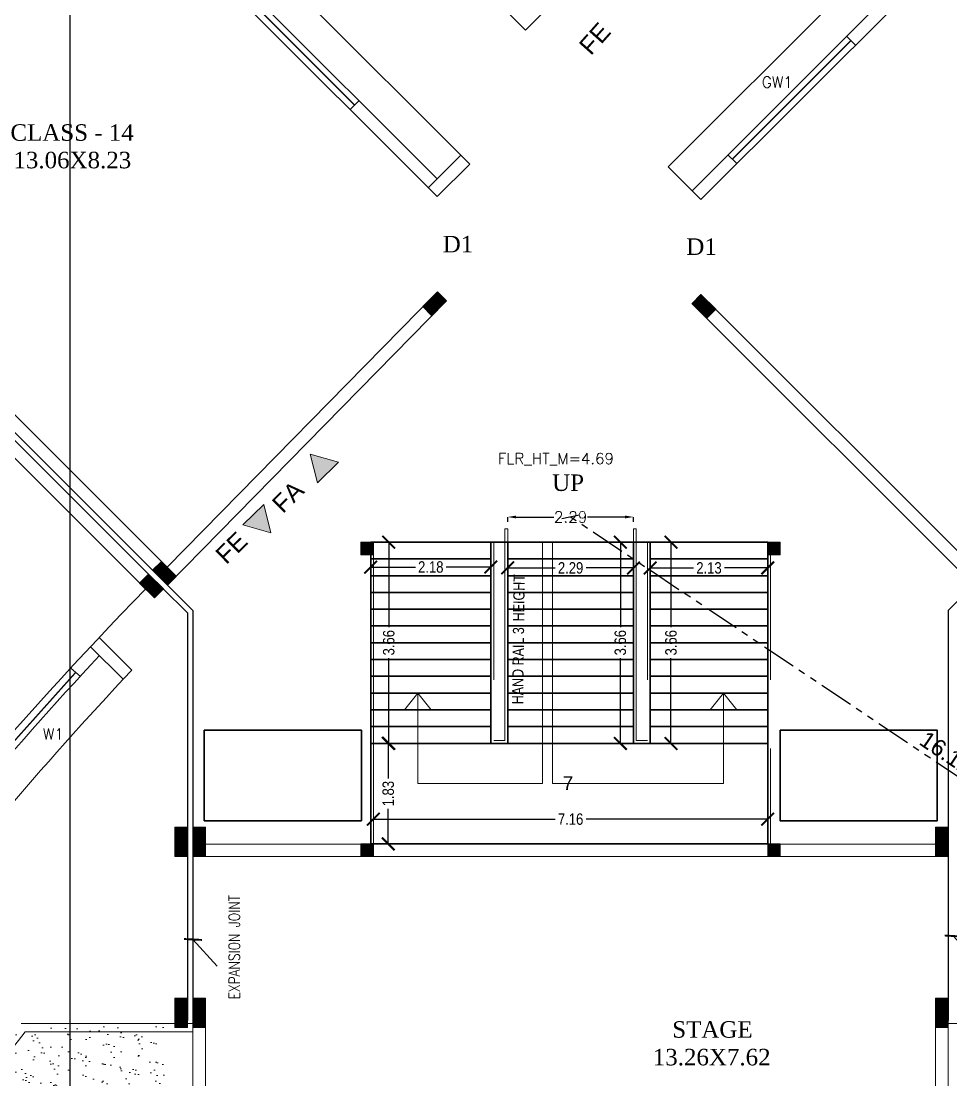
# Model space of a CAD drawing. Header units: metres. Extents: x 43 to 977, y 102 to 459.
# Drawn here: x 440.32 to 457.21, y 207.45 to 226.69 of the extents above; entities that cross this region are included whole.
import ezdxf

# ---------------------------------------------------------------- set-up
doc = ezdxf.new("R2010")
doc.units = ezdxf.units.M
doc.header["$MEASUREMENT"] = 0
doc.header["$PDMODE"] = 3
doc.linetypes.add('HIDDEN', pattern=[0.375, 0.25, -0.125])
doc.linetypes.add('PHANTOM2', pattern=[1.25, 0.625, -0.125, 0.125, -0.125, 0.125, -0.125])
doc.layers.get('0').update_dxf_attribs({"lineweight": 0})
doc.layers.get('Defpoints').update_dxf_attribs({"lineweight": 0})
for name, color, linetype, lineweight in [('3', 3, 'Continuous', 0), ('6', 6, 'Continuous', 0), ('BLK_1_FLR_0_BLT_UP_AREA_DEDUCT_EXISTING', 4, 'Continuous', 35), ('BLK_1_FLR_0_DRINKING_WATER', 7, 'Continuous', 35), ('BLK_1_FLR_0_EXIT_WIDTH_STAIR', 4, 'Continuous', 35), ('BLK_1_FLR_0_STAIR_7', 4, 'Continuous', 35), ('BLK_1_FLR_0_STAIR_7_FLIGHT_1', 4, 'Continuous', 35), ('BLK_1_FLR_0_STAIR_7_FLIGHT_2', 4, 'Continuous', 35), ('BLK_1_FLR_0_STAIR_7_FLIGHT_3', 4, 'Continuous', 35), ('BLK_1_FLR_0_STAIR_7_LANDING_1', 4, 'Continuous', 35), ('Column', 1, 'Continuous', 0), ('DIST_EXIT', 7, 'Continuous', 35), ('dotted line', 9, 'Continuous', 0), ('FURN', 30, 'Continuous', 0), ('hatch', 7, 'Continuous', 0), ('Layer3', 5, 'Continuous', 0), ('main wall', 150, 'Continuous', 0), ('RTEXT', 4, 'Continuous', 0), ('Staircase', 140, 'Continuous', 0), ('TE', 9, 'Continuous', 0), ('TEXT', 130, 'Continuous', 0), ('WA', 1, 'Continuous', 0), ('WAL', 6, 'Continuous', 0), ('WALL', 7, 'Continuous', 0), ('WIN', 13, 'Continuous', 0)]:
    doc.layers.add(name, color=color, linetype=linetype, lineweight=lineweight)
doc.styles.add('AR', font='arial.ttf')
doc.styles.add('ARIAL', font='arial.ttf')
doc.styles.add('RTEXT', font='arial.ttf', dxfattribs={"width": 0.8, "height": 8})
doc.styles.get("Standard").update_dxf_attribs({"font": 'romans.shx'})
doc.styles.add('style2', font='romantic.ttf')
doc.styles.add('style4', font='swissek.ttf')
doc.styles.add('visa', font='swissc.ttf')
doc.dimstyles.new('Copy of o3 400', dxfattribs={"dimscale": 0.23, "dimtxt": 0.9, "dimasz": 1, "dimexe": 5, "dimexo": 9, "dimgap": 0.23, "dimtad": 0, "dimlfac": 4, "dimzin": 3, "dimdsep": 46, "dimtxsty": 'visa', "dimblk": 'ARCHTICK', "dimcen": 0.09, "dimse1": 1, "dimse2": 1, "dimclrd": 7, "dimclre": 256, "dimclrt": 7, "dimadec": 0, "dimazin": 0, "dimtfac": 0.23, "dimtofl": 0, "dimtmove": 2, "dimatfit": 1, "dimldrblk": 'ARCHTICK', "dimfxl": 0, "dimtolj": 1, "dimtzin": 0, "dimarcsym": 0})
doc.dimstyles.new('o3', dxfattribs={"dimscale": 0.23, "dimtxt": 0.9, "dimasz": 1, "dimexe": 5, "dimexo": 9, "dimgap": 0.23, "dimtad": 0, "dimzin": 3, "dimdsep": 46, "dimtxsty": 'visa', "dimblk": 'ARCHTICK', "dimcen": 0.09, "dimse1": 1, "dimse2": 1, "dimclrd": 7, "dimclre": 256, "dimclrt": 7, "dimadec": 0, "dimazin": 0, "dimtfac": 0.23, "dimtofl": 0, "dimtmove": 2, "dimatfit": 1, "dimldrblk": 'ARCHTICK', "dimfxl": 0, "dimtolj": 1, "dimtzin": 0, "dimarcsym": 0})
doc.dimstyles.new('OPEN SPACE', dxfattribs={"dimtxt": 0.3, "dimasz": 0.23, "dimexe": 0.1875, "dimexo": 0.0625, "dimgap": 0.09, "dimtad": 3, "dimzin": 0, "dimdsep": 46, "dimtxsty": 'ARIAL', "dimblk": 'OBLIQUE', "dimcen": 0.09, "dimse1": 1, "dimse2": 1, "dimclrd": 6, "dimclre": 6, "dimclrt": 7, "dimadec": 0, "dimazin": 0, "dimtfac": 0.5, "dimtix": 1, "dimtmove": 0, "dimatfit": 3, "dimfxl": 0, "dimtolj": 1, "dimtzin": 0, "dimarcsym": 0})
doc.dimstyles.new('STANDARD$0', dxfattribs={"dimtxt": 7, "dimasz": 3, "dimexe": 3, "dimexo": 1, "dimgap": 1.5, "dimtad": 1, "dimdec": 1, "dimzin": 1, "dimdsep": 46, "dimlunit": 4, "dimtxsty": 'Standard', "dimblk": 'OBLIQUE', "dimcen": 0.09375, "dimdle": 1, "dimclrd": 8, "dimclre": 8, "dimclrt": 7, "dimadec": 1, "dimazin": 0, "dimtfac": 1, "dimtdec": 1, "dimtix": 1, "dimtmove": 2, "dimatfit": 3, "dimldrblk": 'ARCHTICK', "dimfxl": 0, "dimfrac": 2, "dimtolj": 1, "dimtzin": 0, "dimarcsym": 0})

# ---------------------------------------------------------------- blocks, each defined once
blk = doc.blocks.new('_ArchTick')
at = {"color": 0, "const_width": 0.15}
blk.add_lwpolyline([(-0.5, -0.5), (0.5, 0.5)], dxfattribs=at)
blk = doc.blocks.new('*D437')
at = {"layer": 'BLK_1_FLR_0_STAIR_7_LANDING_1', "color": 1, "lineweight": -2, "ltscale": 20}
for p, q in [((446.72, 212.183), (450.019, 212.183)), ((453.882, 212.183), (450.582, 212.183))]:
    blk.add_line(p, q, dxfattribs=at)
at = {"layer": 'Defpoints', "color": 0, "lineweight": 30, "ltscale": 20}
for p in [(453.882, 212.183), (446.72, 211.733), (453.882, 211.733)]:
    blk.add_point(p, dxfattribs=at)
at = {"layer": 'BLK_1_FLR_0_STAIR_7_LANDING_1', "color": 1, "lineweight": -2, "ltscale": 20, "xscale": 0.23, "yscale": 0.23, "zscale": 0.23, "rotation": 180}
blk.add_blockref('_ArchTick', (446.72, 212.183), dxfattribs=at)
at = {"layer": 'BLK_1_FLR_0_STAIR_7_LANDING_1', "color": 1, "lineweight": -2, "ltscale": 20, "xscale": 0.23, "yscale": 0.23, "zscale": 0.23}
blk.add_blockref('_ArchTick', (453.882, 212.183), dxfattribs=at)
at = {"layer": 'BLK_1_FLR_0_STAIR_7_LANDING_1', "color": 1, "lineweight": 35, "ltscale": 20, "insert": (450.301, 212.183), "char_height": 0.207, "attachment_point": 5, "style": 'visa'}
blk.add_mtext('\\A1;7.16', dxfattribs=at)
blk = doc.blocks.new('*D678')
at = {"layer": 'BLK_1_FLR_0_STAIR_7_LANDING_1', "color": 2, "lineweight": -2, "ltscale": 20}
for p, q in [((446.989, 213.561), (446.989, 212.923)), ((446.989, 211.733), (446.989, 212.371))]:
    blk.add_line(p, q, dxfattribs=at)
at = {"layer": 'Defpoints', "color": 0, "lineweight": 30, "ltscale": 20}
for p in [(446.669, 213.561), (446.669, 211.733), (446.989, 211.733)]:
    blk.add_point(p, dxfattribs=at)
at = {"layer": 'BLK_1_FLR_0_STAIR_7_LANDING_1', "color": 2, "lineweight": -2, "ltscale": 20, "xscale": 0.23, "yscale": 0.23, "zscale": 0.23}
for p, rotation in [((446.989, 213.561), 90), ((446.989, 211.733), 270)]:
    blk.add_blockref('_ArchTick', p, dxfattribs=dict(at, rotation=rotation))
at = {"layer": 'BLK_1_FLR_0_STAIR_7_LANDING_1', "color": 2, "lineweight": 35, "ltscale": 20, "insert": (446.989, 212.647), "char_height": 0.207, "attachment_point": 5, "rotation": 90, "style": 'visa'}
blk.add_mtext('\\A1;1.83', dxfattribs=at)
blk = doc.blocks.new('*D679')
at = {"layer": 'BLK_1_FLR_0_STAIR_7_FLIGHT_1', "color": 2, "lineweight": -2, "ltscale": 20}
for p, q in [((446.669, 216.765), (447.481, 216.765)), ((448.853, 216.765), (448.041, 216.765))]:
    blk.add_line(p, q, dxfattribs=at)
at = {"layer": 'Defpoints', "color": 0, "lineweight": 30, "ltscale": 20}
for p in [(446.669, 217.218), (448.853, 217.218), (446.669, 216.765)]:
    blk.add_point(p, dxfattribs=at)
at = {"layer": 'BLK_1_FLR_0_STAIR_7_FLIGHT_1', "color": 2, "lineweight": -2, "ltscale": 20, "xscale": 0.23, "yscale": 0.23, "zscale": 0.23, "rotation": 180}
blk.add_blockref('_ArchTick', (446.669, 216.765), dxfattribs=at)
at = {"layer": 'BLK_1_FLR_0_STAIR_7_FLIGHT_1', "color": 2, "lineweight": -2, "ltscale": 20, "xscale": 0.23, "yscale": 0.23, "zscale": 0.23}
blk.add_blockref('_ArchTick', (448.853, 216.765), dxfattribs=at)
at = {"layer": 'BLK_1_FLR_0_STAIR_7_FLIGHT_1', "color": 2, "lineweight": 35, "ltscale": 20, "insert": (447.761, 216.765), "char_height": 0.207, "attachment_point": 5, "style": 'visa'}
blk.add_mtext('\\A1;2.18', dxfattribs=at)
blk = doc.blocks.new('*D680')
at = {"layer": 'BLK_1_FLR_0_STAIR_7_FLIGHT_1', "color": 1, "lineweight": -2, "ltscale": 20}
for p, q in [((446.998, 217.218), (446.998, 215.672)), ((446.998, 213.561), (446.998, 215.108))]:
    blk.add_line(p, q, dxfattribs=at)
at = {"layer": 'Defpoints', "color": 0, "lineweight": 30, "ltscale": 20}
for p in [(446.669, 217.218), (446.669, 213.561), (446.998, 213.561)]:
    blk.add_point(p, dxfattribs=at)
at = {"layer": 'BLK_1_FLR_0_STAIR_7_FLIGHT_1', "color": 1, "lineweight": -2, "ltscale": 20, "xscale": 0.23, "yscale": 0.23, "zscale": 0.23}
for p, rotation in [((446.998, 217.218), 90), ((446.998, 213.561), 270)]:
    blk.add_blockref('_ArchTick', p, dxfattribs=dict(at, rotation=rotation))
at = {"layer": 'BLK_1_FLR_0_STAIR_7_FLIGHT_1', "color": 1, "lineweight": 35, "ltscale": 20, "insert": (446.998, 215.39), "char_height": 0.207, "attachment_point": 5, "rotation": 90, "style": 'visa'}
blk.add_mtext('\\A1;3.66', dxfattribs=at)
blk = doc.blocks.new('*D681')
at = {"layer": 'BLK_1_FLR_0_EXIT_WIDTH_STAIR', "color": 0, "lineweight": -2}
for p, q in [((449.158, 217.586), (449.158, 217.675)), ((451.444, 217.586), (451.444, 217.675))]:
    blk.add_line(p, q, dxfattribs=at)
at = {"layer": 'BLK_1_FLR_0_EXIT_WIDTH_STAIR', "color": 1, "lineweight": -2}
for p, q in [((449.31, 217.675), (449.994, 217.675)), ((451.291, 217.675), (450.608, 217.675))]:
    blk.add_line(p, q, dxfattribs=at)
at = {"layer": 'BLK_1_FLR_0_EXIT_WIDTH_STAIR', "color": 1, "lineweight": 30}
for points in [[(449.31, 217.701), (449.31, 217.65), (449.158, 217.675)], [(451.291, 217.701), (451.291, 217.65), (451.444, 217.675)]]:
    blk.add_solid(points, dxfattribs=at)
at = {"layer": 'Defpoints', "color": 0, "lineweight": 30}
for p in [(449.158, 217.675), (449.158, 217.218), (451.444, 217.218)]:
    blk.add_point(p, dxfattribs=at)
at = {"layer": 'BLK_1_FLR_0_EXIT_WIDTH_STAIR', "color": 1, "lineweight": 30, "insert": (450.301, 217.675), "char_height": 0.2032, "attachment_point": 5}
blk.add_mtext('\\A1;2.29', dxfattribs=at)
blk = doc.blocks.new('_Oblique')
at = {"color": 0, "linetype": 'ByBlock', "lineweight": -2}
blk.add_line((-0.5, -0.5), (0.5, 0.5), dxfattribs=at)
blk = doc.blocks.new('*D693')
at = {"layer": 'Defpoints', "color": 0, "lineweight": 80}
for p in [(450.301, 217.675), (450.301, 217.675), (463.687, 208.693)]:
    blk.add_point(p, dxfattribs=at)
at = {"layer": 'DIST_EXIT', "color": 7, "linetype": 'PHANTOM2', "lineweight": -2}
blk.add_line((463.687, 208.693), (450.301, 217.675), dxfattribs=at)
at = {"layer": 'DIST_EXIT', "color": 7, "lineweight": -2, "xscale": 0.23, "yscale": 0.23, "zscale": 0.23}
for p, rotation in [((450.301, 217.675), 146.1385459461328), ((463.687, 208.693), 326.1385459461329)]:
    blk.add_blockref('_Oblique', p, dxfattribs=dict(at, rotation=rotation))
at = {"layer": 'DIST_EXIT', "color": 7, "lineweight": 35, "insert": (457.129, 213.386), "char_height": 0.3, "attachment_point": 5, "rotation": 326.1385, "style": 'ARIAL'}
blk.add_mtext('\\A1;16.12', dxfattribs=at)
blk = doc.blocks.new('*D895')
at = {"layer": 'BLK_1_FLR_0_STAIR_7_FLIGHT_2', "color": 1, "lineweight": -2, "ltscale": 20}
for p, q in [((451.205, 217.218), (451.205, 215.672)), ((451.205, 213.561), (451.205, 215.108))]:
    blk.add_line(p, q, dxfattribs=at)
at = {"layer": 'Defpoints', "color": 0, "lineweight": 30, "ltscale": 20}
for p in [(451.444, 217.218), (451.205, 213.561), (451.444, 213.561)]:
    blk.add_point(p, dxfattribs=at)
at = {"layer": 'BLK_1_FLR_0_STAIR_7_FLIGHT_2', "color": 1, "lineweight": -2, "ltscale": 20, "xscale": 0.23, "yscale": 0.23, "zscale": 0.23}
for p, rotation in [((451.205, 217.218), 90), ((451.205, 213.561), 270)]:
    blk.add_blockref('_ArchTick', p, dxfattribs=dict(at, rotation=rotation))
at = {"layer": 'BLK_1_FLR_0_STAIR_7_FLIGHT_2', "color": 1, "lineweight": 35, "ltscale": 20, "insert": (451.205, 215.39), "char_height": 0.207, "attachment_point": 5, "rotation": 90, "style": 'visa'}
blk.add_mtext('\\A1;3.66', dxfattribs=at)
blk = doc.blocks.new('*D896')
at = {"layer": 'BLK_1_FLR_0_STAIR_7_FLIGHT_2', "color": 2, "lineweight": -2, "ltscale": 20}
for p, q in [((449.158, 216.749), (450.021, 216.749)), ((451.444, 216.749), (450.581, 216.749))]:
    blk.add_line(p, q, dxfattribs=at)
at = {"layer": 'Defpoints', "color": 0, "lineweight": 30, "ltscale": 20}
for p in [(449.158, 217.218), (451.444, 217.218), (449.158, 216.749)]:
    blk.add_point(p, dxfattribs=at)
at = {"layer": 'BLK_1_FLR_0_STAIR_7_FLIGHT_2', "color": 2, "lineweight": -2, "ltscale": 20, "xscale": 0.23, "yscale": 0.23, "zscale": 0.23, "rotation": 180}
blk.add_blockref('_ArchTick', (449.158, 216.749), dxfattribs=at)
at = {"layer": 'BLK_1_FLR_0_STAIR_7_FLIGHT_2', "color": 2, "lineweight": -2, "ltscale": 20, "xscale": 0.23, "yscale": 0.23, "zscale": 0.23}
blk.add_blockref('_ArchTick', (451.444, 216.749), dxfattribs=at)
at = {"layer": 'BLK_1_FLR_0_STAIR_7_FLIGHT_2', "color": 2, "lineweight": 35, "ltscale": 20, "insert": (450.301, 216.749), "char_height": 0.207, "attachment_point": 5, "style": 'visa'}
blk.add_mtext('\\A1;2.29', dxfattribs=at)
blk = doc.blocks.new('*D897')
at = {"layer": 'BLK_1_FLR_0_STAIR_7_FLIGHT_3', "color": 1, "lineweight": -2, "ltscale": 20}
for p, q in [((452.125, 217.218), (452.125, 215.672)), ((452.125, 213.561), (452.125, 215.108))]:
    blk.add_line(p, q, dxfattribs=at)
at = {"layer": 'Defpoints', "color": 0, "lineweight": 30, "ltscale": 20}
for p in [(451.748, 217.218), (451.748, 213.561), (452.125, 213.561)]:
    blk.add_point(p, dxfattribs=at)
at = {"layer": 'BLK_1_FLR_0_STAIR_7_FLIGHT_3', "color": 1, "lineweight": -2, "ltscale": 20, "xscale": 0.23, "yscale": 0.23, "zscale": 0.23}
for p, rotation in [((452.125, 217.218), 90), ((452.125, 213.561), 270)]:
    blk.add_blockref('_ArchTick', p, dxfattribs=dict(at, rotation=rotation))
at = {"layer": 'BLK_1_FLR_0_STAIR_7_FLIGHT_3', "color": 1, "lineweight": 35, "ltscale": 20, "insert": (452.125, 215.39), "char_height": 0.207, "attachment_point": 5, "rotation": 90, "style": 'visa'}
blk.add_mtext('\\A1;3.66', dxfattribs=at)
blk = doc.blocks.new('*D898')
at = {"layer": 'BLK_1_FLR_0_STAIR_7_FLIGHT_3', "color": 2, "lineweight": -2, "ltscale": 20}
for p, q in [((451.748, 216.749), (452.535, 216.749)), ((453.882, 216.749), (453.095, 216.749))]:
    blk.add_line(p, q, dxfattribs=at)
at = {"layer": 'Defpoints', "color": 0, "lineweight": 30, "ltscale": 20}
for p in [(451.748, 217.218), (453.882, 217.218), (451.748, 216.749)]:
    blk.add_point(p, dxfattribs=at)
at = {"layer": 'BLK_1_FLR_0_STAIR_7_FLIGHT_3', "color": 2, "lineweight": -2, "ltscale": 20, "xscale": 0.23, "yscale": 0.23, "zscale": 0.23, "rotation": 180}
blk.add_blockref('_ArchTick', (451.748, 216.749), dxfattribs=at)
at = {"layer": 'BLK_1_FLR_0_STAIR_7_FLIGHT_3', "color": 2, "lineweight": -2, "ltscale": 20, "xscale": 0.23, "yscale": 0.23, "zscale": 0.23}
blk.add_blockref('_ArchTick', (453.882, 216.749), dxfattribs=at)
at = {"layer": 'BLK_1_FLR_0_STAIR_7_FLIGHT_3', "color": 2, "lineweight": 35, "ltscale": 20, "insert": (452.815, 216.749), "char_height": 0.207, "attachment_point": 5, "style": 'visa'}
blk.add_mtext('\\A1;2.13', dxfattribs=at)

msp = doc.modelspace()

# ---------------------------------------------------------------- hatches: boundary and pattern name
at = {"layer": '3'}
for points in [[(445.56928, 218.81491), (445.70209, 218.29868), (446.08276, 218.67181)], [(444.85773, 217.387), (444.34465, 217.5315), (444.72633, 217.9036)]]:
    msp.add_hatch(color=8, dxfattribs=at).paths.add_polyline_path(points)
at = {"layer": 'hatch'}
h = msp.add_hatch(dxfattribs=at)
h.set_pattern_fill('ANSI31', color=256, scale=0.025396, angle=90, style=0)
h.set_pattern_definition([(135, (-1122.7769736, -5149.0013887), (-0.0022447263868, -0.0022447263868), [])])
h.paths.add_polyline_path([(447.61419, 221.49846), (447.77582, 221.33684), (448.04518, 221.60621), (447.88356, 221.76783)])
h = msp.add_hatch(dxfattribs=at)
h.set_pattern_fill('ANSI31', color=256, scale=0.025396, style=0)
h.set_pattern_definition([(45, (-4917.8315706, 1792.1110716), (-0.0022447263868, 0.0022447263868), [])])
h.paths.add_polyline_path([(452.66828, 221.7199), (452.50666, 221.55828), (452.77603, 221.28892), (452.93765, 221.45054)])
h = msp.add_hatch(dxfattribs=at)
h.set_pattern_fill('ANSI31', color=256, scale=0.025396, angle=90, style=0)
h.set_pattern_definition([(135, (-5124.1712432, 1778.403167), (-0.0022447263868, -0.0022447263868), [])])
h.paths.add_polyline_path([(446.71991, 217.21812), (446.49134, 217.21812), (446.49134, 216.98955), (446.71991, 216.98955)])
h = msp.add_hatch(dxfattribs=at)
h.set_pattern_fill('ANSI31', color=256, scale=0.025396, angle=90, style=0)
h.set_pattern_definition([(135, (-5116.780955, 1778.403167), (-0.0022447263868, -0.0022447263868), [])])
h.paths.add_polyline_path([(454.1102, 217.21812), (453.88163, 217.21812), (453.88163, 216.98955), (454.1102, 216.98955)])
h = msp.add_hatch(dxfattribs=at)
h.set_pattern_fill('ANSI31', color=256, scale=0.025396, angle=47.704604, style=0)
h.set_pattern_definition([(85.781527016, (5274.004351, -2814.6748912), (0.0031659221228, -0.0002335170556), [])])
h.paths.add_polyline_path([(443.13701, 216.5999), (442.97551, 216.43816), (442.70594, 216.70732), (442.86744, 216.86906)])
h = msp.add_hatch(dxfattribs=at)
h.set_pattern_fill('ANSI31', color=256, scale=0.025396, angle=47.704604, style=0)
h.set_pattern_definition([(85.781527016, (5274.220245, -2814.9246693), (0.0031659221228, -0.0002335170556), [])])
h.paths.add_polyline_path([(442.9035, 216.3665), (442.742, 216.20476), (442.47243, 216.47393), (442.63393, 216.63567)])
h = msp.add_hatch(dxfattribs=at)
h.set_pattern_fill('ANSI31', color=256, scale=0.025396, angle=360, style=0)
h.set_pattern_definition([(315, (-4995.9870972, -1453.858227), (-0.0022447263868, -0.0022447263868), [])])
h.paths.add_polyline_path([(443.33892, 212.0358), (443.11035, 212.0358), (443.11035, 211.50248), (443.33892, 211.50248)])
h = msp.add_hatch(dxfattribs=at)
h.set_pattern_fill('ANSI31', color=256, scale=0.025396, angle=360, style=0)
h.set_pattern_definition([(315, (-4995.656947, -1453.858227), (-0.0022447263868, -0.0022447263868), [])])
h.paths.add_polyline_path([(443.66907, 212.0358), (443.4405, 212.0358), (443.4405, 211.50248), (443.66907, 211.50248)])
h = msp.add_hatch(dxfattribs=at)
h.set_pattern_fill('ANSI31', color=256, scale=0.025396, angle=360, style=0)
h.set_pattern_definition([(315, (-4982.168689, -1453.8588034), (-0.0022447263868, -0.0022447263868), [])])
h.paths.add_polyline_path([(457.15733, 212.03522), (456.92876, 212.03522), (456.92876, 211.5019), (457.15733, 211.5019)])
h = msp.add_hatch(dxfattribs=at)
h.set_pattern_fill('ANSI31', color=256, scale=0.025396, angle=90, style=0)
h.set_pattern_definition([(135, (-5124.1712432, 1772.917592), (-0.0022447263868, -0.0022447263868), [])])
h.paths.add_polyline_path([(446.71991, 211.73254), (446.49134, 211.73254), (446.49134, 211.50398), (446.71991, 211.50398)])
h = msp.add_hatch(dxfattribs=at)
h.set_pattern_fill('ANSI31', color=256, scale=0.025396, angle=90, style=0)
h.set_pattern_definition([(135, (-5116.780955, 1772.917592), (-0.0022447263868, -0.0022447263868), [])])
h.paths.add_polyline_path([(454.1102, 211.73254), (453.88163, 211.73254), (453.88163, 211.50398), (454.1102, 211.50398)])
h = msp.add_hatch(dxfattribs=at)
h.set_pattern_fill('ANSI31', color=256, scale=0.025396, angle=360, style=0)
h.set_pattern_definition([(315, (-4995.9870972, -1456.9612376), (-0.0022447263868, -0.0022447263868), [])])
h.paths.add_polyline_path([(443.33892, 208.93279), (443.11035, 208.93279), (443.11035, 208.39947), (443.33892, 208.39947)])
h = msp.add_hatch(dxfattribs=at)
h.set_pattern_fill('ANSI31', color=256, scale=0.025396, angle=360, style=0)
h.set_pattern_definition([(315, (-4995.656947, -1456.9612376), (-0.0022447263868, -0.0022447263868), [])])
h.paths.add_polyline_path([(443.66907, 208.93279), (443.4405, 208.93279), (443.4405, 208.39947), (443.66907, 208.39947)])
h = msp.add_hatch(dxfattribs=at)
h.set_pattern_fill('ANSI31', color=256, scale=0.025396, angle=360, style=0)
h.set_pattern_definition([(315, (-4982.168689, -1456.9618142), (-0.0022447263868, -0.0022447263868), [])])
h.paths.add_polyline_path([(457.15733, 208.93221), (456.92876, 208.93221), (456.92876, 208.39889), (457.15733, 208.39889)])
at = {"layer": 'WAL'}
h = msp.add_hatch(dxfattribs=at)
h.set_pattern_fill('AR-SAND', color=3, scale=0.203169, angle=52.91359, style=0)
h.set_pattern_definition([(89.5864096, (5852.66452, 1805.239), (0.320005175, 0.225855224), [0, -0.308817549, 0, -0.345388048, 0, -0.33015034]), (119.58641, (5852.6645, 1805.239), (0.24057161, 0.632589533), [0, -0.16659894, 0, -0.278342133, 0, -0.106663956]), (159.5864096, (5852.81522, 1805.03966), (-0.380611872, 0.505413953), [0, -0.10158472, 0, -0.365704992, 0, -0.477448184]), (169.58641, (5852.8152, 1805.03966), (-0.2260474, 0.59474261), [0, -0.05079236, 0, -0.23973994, 0, -0.274278744])])
h.paths.add_polyline_path([(440.27787, 208.41661), (441.79285, 208.41661), (442.90169, 207.30776), (440.81674, 207.30776, 0.04675437), (434.09962, 196.79587), (433.11188, 197.29978, -0.04877166)])
h.paths.add_polyline_path([(442.90943, 207.30776), (442.90943, 208.41661), (441.79285, 208.41661), (442.90169, 207.30776)])

# ---------------------------------------------------------------- linework, layer by layer
at = {"layer": 'BLK_1_FLR_0_BLT_UP_AREA_DEDUCT_EXISTING', "color": 26, "lineweight": 35}
msp.add_lwpolyline([(446.66912, 217.21812), (453.88163, 217.21812), (453.88163, 211.73254), (446.66912, 211.73254)], close=True, dxfattribs=at)
at = {"layer": 'BLK_1_FLR_0_DRINKING_WATER', "color": 7, "lineweight": 35}
for points in [[(443.6446, 213.79959), (446.50133, 213.79959), (446.50133, 212.15554), (443.6446, 212.15554)], [(454.10603, 213.79959), (456.96277, 213.79959), (456.96277, 212.15554), (454.10603, 212.15554)]]:
    msp.add_lwpolyline(points, close=True, dxfattribs=at)
at = {"layer": 'BLK_1_FLR_0_STAIR_7', "color": 1, "lineweight": 35, "ltscale": 20}
msp.add_lwpolyline([(446.66912, 217.21812), (453.88163, 217.21812), (453.88163, 211.73254), (446.66912, 211.73254)], close=True, dxfattribs=at)
at = {"layer": 'BLK_1_FLR_0_STAIR_7_FLIGHT_1', "color": 7, "lineweight": 35, "ltscale": 20}
for p, q in [((446.66912, 216.91336), (448.85319, 216.91336)), ((446.66912, 216.60861), (448.85319, 216.60861)), ((446.66912, 216.30385), (448.85319, 216.30385)), ((446.66912, 215.9991), (448.85319, 215.9991)), ((446.66912, 215.69435), (448.85319, 215.69435)), ((446.66912, 215.38959), (448.85319, 215.38959)), ((446.66912, 215.08484), (448.85319, 215.08484)), ((446.66912, 214.78008), (448.85319, 214.78008)), ((446.66912, 214.78008), (448.85319, 214.78008)), ((446.66912, 214.47533), (448.85319, 214.47533)), ((446.66912, 214.17057), (448.85319, 214.17057)), ((446.66912, 213.86582), (448.85319, 213.86582)), ((446.71991, 213.56107), (448.85319, 213.56107))]:
    msp.add_line(p, q, dxfattribs=at)
msp.add_lwpolyline([(446.66912, 217.21812), (448.85319, 217.21812), (448.85319, 213.56107), (446.66912, 213.56107)], close=True, dxfattribs=at)
at = {"layer": 'BLK_1_FLR_0_STAIR_7_FLIGHT_2', "color": 7, "lineweight": 35, "ltscale": 20}
for p, q in [((449.15794, 216.91336), (451.4436, 216.91336)), ((449.15794, 216.60861), (451.4436, 216.60861)), ((449.15794, 216.30385), (451.4436, 216.30385)), ((449.15794, 215.9991), (451.4436, 215.9991)), ((449.15794, 215.69435), (451.4436, 215.69435)), ((449.15794, 215.38959), (451.4436, 215.38959)), ((449.15794, 215.08484), (451.4436, 215.08484)), ((449.15794, 214.78008), (451.4436, 214.78008)), ((449.15794, 214.78008), (451.4436, 214.78008)), ((449.15794, 214.47533), (451.4436, 214.47533)), ((449.15794, 214.17057), (451.4436, 214.17057)), ((449.15794, 213.86582), (451.4436, 213.86582)), ((449.15794, 213.56107), (451.4436, 213.56107))]:
    msp.add_line(p, q, dxfattribs=at)
msp.add_lwpolyline([(449.15794, 213.56107), (451.4436, 213.56107), (451.4436, 217.21812), (449.15794, 217.21812)], close=True, dxfattribs=at)
at = {"layer": 'BLK_1_FLR_0_STAIR_7_FLIGHT_3', "color": 7, "lineweight": 35, "ltscale": 20}
for p, q in [((451.74835, 216.91336), (453.88163, 216.91336)), ((451.74835, 216.60861), (453.88163, 216.60861)), ((451.74835, 216.30385), (453.88163, 216.30385)), ((451.74835, 215.9991), (453.88163, 215.9991)), ((451.74835, 215.69435), (453.88163, 215.69435)), ((451.74835, 215.38959), (453.88163, 215.38959)), ((451.74835, 215.08484), (453.88163, 215.08484)), ((451.74835, 214.78008), (453.88163, 214.78008)), ((451.74835, 214.78008), (453.88163, 214.78008)), ((451.74835, 214.47533), (453.88163, 214.47533)), ((451.74835, 214.17057), (453.88163, 214.17057)), ((451.74835, 213.86582), (453.88163, 213.86582)), ((451.74835, 213.56107), (453.88163, 213.56107))]:
    msp.add_line(p, q, dxfattribs=at)
msp.add_lwpolyline([(451.74835, 217.21812), (453.88163, 217.21812), (453.88163, 213.56107), (451.74835, 213.56107)], close=True, dxfattribs=at)
at = {"layer": 'BLK_1_FLR_0_STAIR_7_LANDING_1', "color": 7, "lineweight": 35, "ltscale": 20}
msp.add_lwpolyline([(446.66912, 213.56107), (453.88163, 213.56107), (453.88163, 211.73254), (446.66912, 211.73254)], close=True, dxfattribs=at)
at = {"layer": 'Column'}
for p, q in [((446.71991, 216.98955), (446.49134, 216.98955)), ((454.1102, 216.98955), (453.88163, 216.98955)), ((446.71991, 211.50398), (446.49134, 211.50398)), ((454.1102, 211.50398), (453.88163, 211.50398))]:
    msp.add_line(p, q, dxfattribs=at)
for points in [[(447.88356, 221.76783), (447.61419, 221.49846), (447.77582, 221.33684), (448.04518, 221.60621), (447.88356, 221.76783)], [(452.93765, 221.45054), (452.66828, 221.7199), (452.50666, 221.55828), (452.77603, 221.28892), (452.93765, 221.45054)]]:
    msp.add_lwpolyline(points, dxfattribs=at)
for points in [[(446.49134, 217.21812), (446.71991, 217.21812), (446.71991, 216.98955), (446.49134, 216.98955)], [(453.88163, 217.21812), (454.1102, 217.21812), (454.1102, 216.98955), (453.88163, 216.98955)], [(442.70594, 216.70732), (442.86744, 216.86906), (443.13701, 216.5999), (442.97551, 216.43816)], [(442.47243, 216.47393), (442.63393, 216.63567), (442.9035, 216.3665), (442.742, 216.20476)], [(443.11035, 211.50248), (443.33892, 211.50248), (443.33892, 212.0358), (443.11035, 212.0358)], [(443.4405, 211.50248), (443.66907, 211.50248), (443.66907, 212.0358), (443.4405, 212.0358)], [(456.92876, 211.5019), (457.15733, 211.5019), (457.15733, 212.03522), (456.92876, 212.03522)], [(446.49134, 211.73254), (446.71991, 211.73254), (446.71991, 211.50398), (446.49134, 211.50398)], [(453.88163, 211.73254), (454.1102, 211.73254), (454.1102, 211.50398), (453.88163, 211.50398)], [(443.11035, 208.39947), (443.33892, 208.39947), (443.33892, 208.93279), (443.11035, 208.93279)], [(443.4405, 208.39947), (443.66907, 208.39947), (443.66907, 208.93279), (443.4405, 208.93279)], [(456.92876, 208.39889), (457.15733, 208.39889), (457.15733, 208.93221), (456.92876, 208.93221)]]:
    msp.add_lwpolyline(points, close=True, dxfattribs=at)
at = {"layer": 'dotted line'}
for points in [[(449.7908, 217.21812), (449.7908, 212.83408), (447.5244, 212.83408), (447.5244, 214.47533), (447.76773, 214.17057), (447.5244, 214.47533), (447.28106, 214.17057)], [(449.97266, 217.21812), (449.97266, 212.83408), (453.07715, 212.83408), (453.07715, 214.47533), (452.83381, 214.17057), (453.07715, 214.47533), (453.32048, 214.17057)]]:
    msp.add_lwpolyline(points, dxfattribs=at)
at = {"layer": 'FURN'}
msp.add_arc((494.07401, 166.26667), 71.00589, 136.9640264, 142.7396047, dxfattribs=at)
at = {"layer": 'Layer3', "lineweight": -3, "ltscale": 5}
msp.add_line((441.21155, 136.91335), (441.21155, 249.86575), dxfattribs=at)
at = {"layer": 'main wall', "linetype": 'HIDDEN', "lineweight": -3, "ltscale": 50}
for p, q in [((443.33892, 215.93173), (442.89028, 216.3797)), ((443.4405, 215.97385), (442.96404, 216.44961)), ((457.6232, 216.43907), (457.15733, 215.9732)), ((443.33892, 215.93173), (443.33892, 208.52222)), ((443.4405, 215.97385), (443.4405, 208.52222)), ((457.15733, 215.9732), (457.15733, 208.52165))]:
    msp.add_line(p, q, dxfattribs=at)
at = {"layer": 'Staircase'}
for p, q in [((449.10715, 217.46067), (449.15794, 217.46281)), ((449.10715, 213.61186), (449.10715, 217.46067)), ((449.15794, 217.46281), (449.15794, 213.56107)), ((451.49439, 217.46067), (451.4436, 217.46281)), ((451.4436, 217.46281), (451.4436, 213.56107)), ((451.49439, 213.61186), (451.49439, 217.46067)), ((448.90398, 217.21812), (448.85319, 217.21812)), ((451.4436, 217.21812), (449.15794, 217.21812)), ((451.69756, 217.21812), (451.74835, 217.21812)), ((451.4436, 216.91336), (449.15794, 216.91336)), ((451.4436, 216.60861), (449.15794, 216.60861)), ((451.4436, 216.30385), (449.15794, 216.30385)), ((451.4436, 215.9991), (449.15794, 215.9991)), ((451.4436, 215.69435), (449.15794, 215.69435)), ((451.4436, 215.38959), (449.15794, 215.38959)), ((451.4436, 215.08484), (449.15794, 215.08484)), ((451.4436, 214.78008), (449.15794, 214.78008)), ((451.4436, 214.47533), (449.15794, 214.47533)), ((448.90398, 213.61186), (449.10715, 213.61186)), ((451.69756, 213.61186), (451.49439, 213.61186)), ((448.85319, 213.56107), (449.15794, 213.56107)), ((451.74835, 213.56107), (451.4436, 213.56107)), ((440.32023, 208.47002), (443.44007, 208.47002)), ((460.32624, 208.47002), (457.15729, 208.47002)), ((440.39387, 208.31765), (443.44007, 208.31765))]:
    msp.add_line(p, q, dxfattribs=at)
at = {"layer": 'Staircase', "linetype": 'HIDDEN', "ltscale": 10}
for p, q in [((446.66912, 217.21812), (446.71991, 217.21812)), ((448.85319, 217.21812), (446.71991, 217.21812)), ((448.90398, 217.21812), (448.90398, 213.61186)), ((451.69756, 217.21812), (451.69756, 213.61186)), ((451.74835, 217.21812), (453.88163, 217.21812)), ((453.88163, 217.21812), (453.88163, 211.73254)), ((453.93242, 217.21812), (453.88163, 217.21812)), ((453.93242, 217.21812), (453.93242, 211.73254)), ((454.05941, 217.21812), (454.1102, 217.21812)), ((446.66912, 216.98955), (446.66912, 211.73254)), ((448.85319, 216.91336), (446.71991, 216.91336)), ((451.74835, 216.91336), (453.88163, 216.91336)), ((448.85319, 216.60861), (446.71991, 216.60861)), ((451.74835, 216.60861), (453.88163, 216.60861)), ((448.85319, 216.30385), (446.71991, 216.30385)), ((451.74835, 216.30385), (453.88163, 216.30385)), ((448.85319, 215.9991), (446.71991, 215.9991)), ((451.74835, 215.9991), (453.88163, 215.9991)), ((448.85319, 215.69435), (446.71991, 215.69435)), ((451.74835, 215.69435), (453.88163, 215.69435)), ((448.85319, 215.38959), (446.71991, 215.38959)), ((451.74835, 215.38959), (453.88163, 215.38959)), ((448.85319, 215.08484), (446.71991, 215.08484)), ((451.74835, 215.08484), (453.88163, 215.08484)), ((448.85319, 214.78008), (446.71991, 214.78008)), ((451.74835, 214.78008), (453.88163, 214.78008)), ((448.85319, 214.47533), (446.71991, 214.47533)), ((451.74835, 214.47533), (453.88163, 214.47533)), ((448.85319, 214.17057), (446.71991, 214.17057)), ((451.4436, 214.17057), (449.15794, 214.17057)), ((451.74835, 214.17057), (453.88163, 214.17057)), ((448.85319, 213.86582), (446.71991, 213.86582)), ((451.4436, 213.86582), (449.15794, 213.86582)), ((451.74835, 213.86582), (453.88163, 213.86582)), ((448.85319, 213.56107), (446.71991, 213.56107)), ((451.4436, 213.56107), (449.15794, 213.56107)), ((451.74835, 213.56107), (453.88163, 213.56107)), ((446.66912, 211.73254), (446.71991, 211.73254))]:
    msp.add_line(p, q, dxfattribs=at)
at = {"layer": 'Staircase', "ltscale": 10}
msp.add_line((446.71991, 217.21812), (446.71991, 211.73254), dxfattribs=at)
at = {"layer": 'Staircase', "linetype": 'HIDDEN', "ltscale": 10}
for points in [[(448.85319, 217.21812), (448.85319, 213.56107)], [(451.74835, 217.21812), (451.74835, 213.56107)]]:
    msp.add_lwpolyline(points, dxfattribs=at)
at = {"layer": 'Staircase'}
msp.add_arc((493.54337, 166.21325), 67.80597, 141.6141598, 152.2230979, dxfattribs=at)
at = {"layer": 'WA', "ltscale": 0.5}
for points in [[(445.56928, 218.81491), (445.70209, 218.29868), (446.08276, 218.67181)], [(444.85773, 217.387), (444.34465, 217.5315), (444.72633, 217.9036)]]:
    msp.add_lwpolyline(points, close=True, dxfattribs=at)
at = {"layer": 'WALL'}
for p, q in [((458.50172, 235.54477), (449.48162, 226.52466)), ((441.26664, 234.73964), (449.48162, 226.52466)), ((447.87523, 223.49793), (439.54269, 231.83048)), ((440.99727, 231.56111), (448.46784, 224.09054)), ((460.63343, 231.4092), (452.66828, 223.44405)), ((447.87523, 223.82117), (440.7279, 230.9685)), ((459.01722, 230.97821), (452.07567, 224.03666)), ((459.44821, 230.54722), (452.50666, 223.60567)), ((455.31432, 226.41333), (455.47594, 226.25171)), ((448.30622, 224.25216), (447.71361, 223.65955)), ((453.15938, 224.2584), (453.321, 224.09678)), ((448.46784, 224.09054), (447.87523, 223.49793)), ((452.66828, 223.44405), (452.07567, 224.03666)), ((436.32199, 223.41451), (442.97374, 216.76277)), ((442.9753, 216.43796), (436.16037, 223.25289)), ((442.90347, 216.36613), (436.75969, 222.50991)), ((442.74185, 216.20451), (436.76146, 222.1849)), ((442.97374, 216.76277), (447.87009, 221.75487)), ((448.04518, 221.60621), (447.88356, 221.76783)), ((452.66828, 221.7199), (452.50666, 221.55828)), ((452.77744, 221.61132), (452.66828, 221.7199)), ((457.62464, 216.76375), (452.66838, 221.72)), ((442.9753, 216.43796), (448.0448, 221.60659)), ((457.6234, 216.43927), (452.50552, 221.55715)), ((442.72433, 216.2224), (442.89028, 216.3797)), ((442.174, 214.72517), (441.58105, 215.31812)), ((442.33034, 214.89207), (441.73745, 215.48496)), ((441.22454, 214.92697), (441.39876, 214.77588)), ((442.174, 214.72517), (442.33034, 214.89207)), ((457.15733, 211.73047), (443.44007, 211.73047)), ((457.15733, 211.5019), (443.44007, 211.5019)), ((456.9292, 211.50219), (457.15776, 211.50219)), ((456.9292, 211.50219), (457.15776, 211.50219)), ((443.4405, 208.39947), (443.66907, 208.39947)), ((443.4405, 208.39947), (443.66907, 208.39947)), ((456.9292, 208.39918), (457.15776, 208.39918)), ((456.9292, 208.39918), (457.15776, 208.39918))]:
    msp.add_line(p, q, dxfattribs=at)
at = {"layer": 'WALL', "color": 7}
for points in [[(443.44007, 208.486), (443.66863, 208.486), (443.66863, 207.08856), (443.44007, 207.08856)], [(457.15733, 208.486), (456.92876, 208.486), (456.92876, 207.08856), (457.15733, 207.08856)]]:
    msp.add_lwpolyline(points, close=True, dxfattribs=at)
at = {"layer": 'WALL'}
for centre, radius, start, end in [((494.07401, 166.26667), 71.84397, 135.786309, 143.9088591), ((442.57748, 216.36526), 0.00287, 23.577547, 247.833671), ((443.70555, 215.40253), 1.25401, 129.761432, 140.219141), ((494.07401, 166.26667), 71.6154, 136.9473044, 142.7503334)]:
    msp.add_arc(centre, radius, start, end, dxfattribs=at)
at = {"layer": 'WIN', "color": 7}
msp.add_line((446.45651, 225.2399), (446.29489, 225.07828), dxfattribs=at)
at = {"layer": 'WIN', "const_width": 0.0254}
for points in [[(446.37865, 225.16204), (442.06582, 229.46896)], [(455.39513, 226.33252), (453.24019, 224.17759)], [(439.6832, 213.03133), (441.31165, 214.85142)]]:
    msp.add_lwpolyline(points, dxfattribs=at)

# ---------------------------------------------------------------- texts
at = {"lineweight": 80, "ltscale": 20, "insert": (450.15749, 212.96385), "char_height": 0.25, "attachment_point": 1, "style": 'style4'}
msp.add_mtext_dynamic_manual_height_columns('\\pt0.5;7', width=0.852409, gutter_width=50, heights=[0], dxfattribs=at)
at = {"layer": '6', "char_height": 0.3236911, "width": 16.1756829, "attachment_point": 7, "style": 'AR'}
for s, insert, rotation in [('FE {\\fTimes New Roman|b1|i0|c0|p18;\\L   }', (450.66911, 226.04744), 48.224038), ('FA{\\fTimes New Roman|b1|i0|c0|p18;\\L  }', (445.07335, 217.72332), 44.426732), ('FE {\\fTimes New Roman|b1|i0|c0|p18;\\L   }', (444.04537, 216.79861), 44.271037)]:
    msp.add_mtext(s, dxfattribs=dict(at, insert=insert, rotation=rotation))
at = {"layer": 'BLK_1_FLR_0_STAIR_7', "color": 1, "lineweight": 35, "ltscale": 20, "insert": (450.03416, 218.83725), "char_height": 0.2, "width": 2.4, "attachment_point": 2}
msp.add_mtext('FLR_HT_M=4.69', dxfattribs=at)
at = {"layer": 'RTEXT', "style": 'RTEXT', "width": 0.8}
msp.add_text("HAND RAIL 3' HEIGHT", height=0.2031694, rotation=89.30274, dxfattribs=at).set_placement((449.43959, 214.27051))
at = {"layer": 'TEXT', "color": 4, "style": 'style2'}
for s, p in [('CLASS - 14', (440.12495, 224.51284)), ('13.06X8.23', (440.17971, 224.0124)), ('D1', (447.97887, 222.48495)), ('D1', (452.40342, 222.43856)), ('STAGE', (452.14737, 208.21163)), ('13.26X7.62', (451.79433, 207.70897))]:
    msp.add_text(s, height=0.3, dxfattribs=at).set_placement(p)
at = {"layer": 'TEXT', "lineweight": -3, "width": 0.8}
msp.add_text('EXPANSION JOINT', height=0.2031694, rotation=90, dxfattribs=at).set_placement((444.29317, 208.90665))
at = {"layer": 'TEXT', "color": 4, "insert": (447.45044, 218.44853), "char_height": 0.3, "width": 5.4820658, "attachment_point": 1, "style": 'style2'}
msp.add_mtext('{\\W7.40261;   }UP', dxfattribs=at)
at = {"layer": 'WALL'}
for s, p in [('GW1', (453.77454, 225.47529)), ('W1', (440.71397, 213.62844))]:
    msp.add_text(s, height=0.203169, dxfattribs=at).set_placement(p)

# ---------------------------------------------------------------- dimensions: what is measured, and where the dimension line sits
at = {"layer": 'BLK_1_FLR_0_EXIT_WIDTH_STAIR', "color": 1, "lineweight": 30}
dim = msp.add_aligned_dim(p1=(451.4436, 217.21812), p2=(449.15794, 217.21812), distance=-0.45712, dimstyle='STANDARD$0', override={"dimscale": 0.001, "dimtxt": 203.2, "dimasz": 152.5, "dimexe": 0, "dimexo": 0, "dimgap": 2.286, "dimtad": 0, "dimtoh": 1, "dimdec": 2, "dimzin": 0, "dimlunit": 2, "dimpost": '', "dimcen": 2.286, "dimdle": 0, "dimclrd": 1, "dimclre": 0, "dimclrt": 1, "dimadec": 0, "dimtdec": 2, "dimtix": 0, "dimtofl": 0, "dimtmove": 0, "dimfxl": 89.5, "dimfxlon": 1, "dimfrac": 0}, dxfattribs=at)
dim.commit()
dim.dimension.update_dxf_attribs({"geometry": '*D681', "text_midpoint": (450.30077, 217.67524)})
at = {"layer": 'BLK_1_FLR_0_STAIR_7_FLIGHT_1', "color": 1, "lineweight": 35, "ltscale": 20}
dim = msp.add_aligned_dim(p1=(446.66912, 217.21812), p2=(446.66912, 213.56107), distance=0.32871, dimstyle='o3', override={"dimpost": '\\X', "dimclrd": 1, "dimclrt": 1, "dimfxl": 4, "dimfxlon": 1}, dxfattribs=at)
dim.commit()
dim.dimension.update_dxf_attribs({"geometry": '*D680', "text_midpoint": (446.99782, 215.38959)})
at = {"layer": 'BLK_1_FLR_0_STAIR_7_FLIGHT_1', "color": 2, "lineweight": 35, "ltscale": 20}
dim = msp.add_aligned_dim(p1=(448.85319, 217.21812), p2=(446.66912, 217.21812), distance=0.45301, dimstyle='o3', override={"dimpost": '\\X', "dimclrd": 2, "dimclrt": 2, "dimfxl": 4, "dimfxlon": 1}, dxfattribs=at)
dim.commit()
dim.dimension.update_dxf_attribs({"geometry": '*D679', "text_midpoint": (447.76115, 216.76511)})
at = {"layer": 'BLK_1_FLR_0_STAIR_7_FLIGHT_2', "color": 1, "lineweight": 35, "ltscale": 20}
dim = msp.add_aligned_dim(p1=(451.4436, 217.21812), p2=(451.4436, 213.56107), distance=-0.2385, dimstyle='o3', override={"dimpost": '\\X', "dimclrd": 1, "dimclrt": 1, "dimfxl": 4, "dimfxlon": 1}, dxfattribs=at)
dim.commit()
dim.dimension.update_dxf_attribs({"geometry": '*D895', "text_midpoint": (451.2051, 215.38959)})
at = {"layer": 'BLK_1_FLR_0_STAIR_7_FLIGHT_2', "color": 2, "lineweight": 35, "ltscale": 20}
dim = msp.add_aligned_dim(p1=(451.4436, 217.21812), p2=(449.15794, 217.21812), distance=0.46909, dimstyle='o3', override={"dimpost": '\\X', "dimclrd": 2, "dimclrt": 2, "dimfxl": 4, "dimfxlon": 1}, dxfattribs=at)
dim.commit()
dim.dimension.update_dxf_attribs({"geometry": '*D896', "text_midpoint": (450.30077, 216.74903)})
at = {"layer": 'BLK_1_FLR_0_STAIR_7_FLIGHT_3', "color": 1, "lineweight": 35, "ltscale": 20}
dim = msp.add_aligned_dim(p1=(451.74835, 217.21812), p2=(451.74835, 213.56107), distance=0.37685, dimstyle='o3', override={"dimpost": '\\X', "dimclrd": 1, "dimclrt": 1, "dimfxl": 4, "dimfxlon": 1}, dxfattribs=at)
dim.commit()
dim.dimension.update_dxf_attribs({"geometry": '*D897', "text_midpoint": (452.1252, 215.38959)})
at = {"layer": 'BLK_1_FLR_0_STAIR_7_FLIGHT_3', "color": 2, "lineweight": 35, "ltscale": 20}
dim = msp.add_aligned_dim(p1=(453.88163, 217.21812), p2=(451.74835, 217.21812), distance=0.46909, dimstyle='o3', override={"dimpost": '\\X', "dimclrd": 2, "dimclrt": 2, "dimfxl": 4, "dimfxlon": 1}, dxfattribs=at)
dim.commit()
dim.dimension.update_dxf_attribs({"geometry": '*D898', "text_midpoint": (452.81499, 216.74903)})
at = {"layer": 'BLK_1_FLR_0_STAIR_7_LANDING_1', "color": 2, "lineweight": 35, "ltscale": 20}
dim = msp.add_aligned_dim(p1=(446.66912, 213.56107), p2=(446.66912, 211.73254), distance=0.31993, dimstyle='o3', override={"dimpost": '\\X', "dimclrd": 2, "dimclrt": 2, "dimfxl": 4, "dimfxlon": 1}, dxfattribs=at)
dim.commit()
dim.dimension.update_dxf_attribs({"geometry": '*D678', "text_midpoint": (446.98904, 212.6468)})
at = {"layer": 'BLK_1_FLR_0_STAIR_7_LANDING_1', "color": 1, "lineweight": 35, "ltscale": 20}
dim = msp.add_linear_dim(base=(453.88163, 212.18256), p1=(446.71991, 211.73254), p2=(453.88163, 211.73254), dimstyle='o3', override={"dimpost": '\\X', "dimclrd": 1, "dimclrt": 1, "dimfxl": 4, "dimfxlon": 1}, dxfattribs=at)
dim.commit()
dim.dimension.update_dxf_attribs({"geometry": '*D437', "text_midpoint": (450.30077, 212.18256)})
at = {"layer": 'DIST_EXIT', "color": 7, "lineweight": 35}
dim = msp.add_aligned_dim(p1=(463.68715, 208.69303), p2=(450.30077, 217.67524), distance=0, dimstyle='OPEN SPACE', override={"dimpost": '\\X', "dimclrd": 7, "dimfxl": 0, "dimarcsym": 2}, dxfattribs=at)
dim.commit()
dim.dimension.update_dxf_attribs({"geometry": '*D693', "text_midpoint": (457.12945, 213.38606)})

# ---------------------------------------------------------------- leaders
at = {"layer": 'TE', "color": 22, "ltscale": 20}
for points in [[(443.4405, 209.99685), (443.88009, 209.50991)], [(457.25891, 210.05921), (457.70972, 209.55263)]]:
    msp.add_leader(points, dimstyle='Copy of o3 400', override={"dimgap": 0.23, "dimtad": 0}, dxfattribs=at)

doc.saveas('drawing.dxf')
